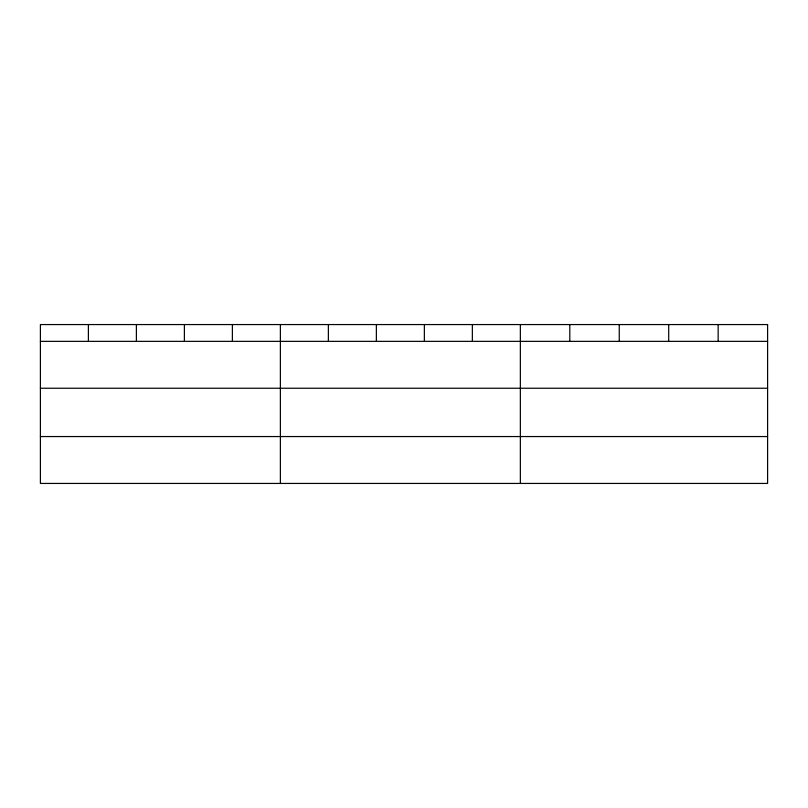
<?xml version="1.0" encoding="UTF-8"?>
<svg xmlns="http://www.w3.org/2000/svg" width="808" height="808" viewBox="0 0 808 808"><rect width="100%" height="100%" fill="white"/><g stroke="black" fill="none" stroke-linecap="round" stroke-linejoin="round"><path stroke-width="1.21" d="M40.4 341.36L767.6 341.36M40.4 388.244L767.6 388.244M40.4 436.552L767.6 436.552M718.15 324.564L718.15 341.36M668.701 324.564L668.701 341.36M619.251 324.564L619.251 341.36M569.802 324.564L569.802 341.36M520.352 324.564L520.352 483.436M472.357 324.564L472.357 341.36M424.362 324.564L424.362 341.36M376.366 324.564L376.366 341.36M328.371 324.564L328.371 341.36M280.376 324.564L280.376 483.436M232.381 324.564L232.381 341.36M184.386 324.564L184.386 341.36M136.39 324.564L136.39 341.36M88.395 324.564L88.395 341.36M767.6 324.564L40.4 324.564L40.4 483.436L767.6 483.436L767.6 324.564"/></g></svg>
